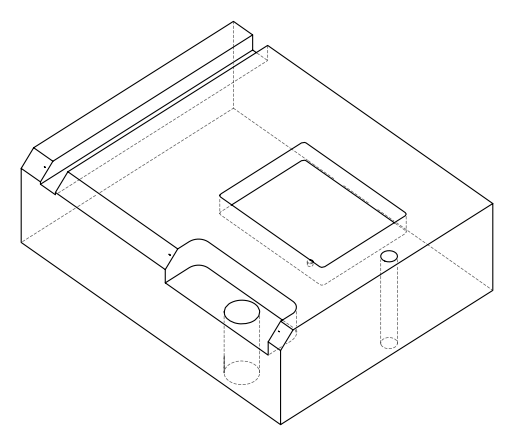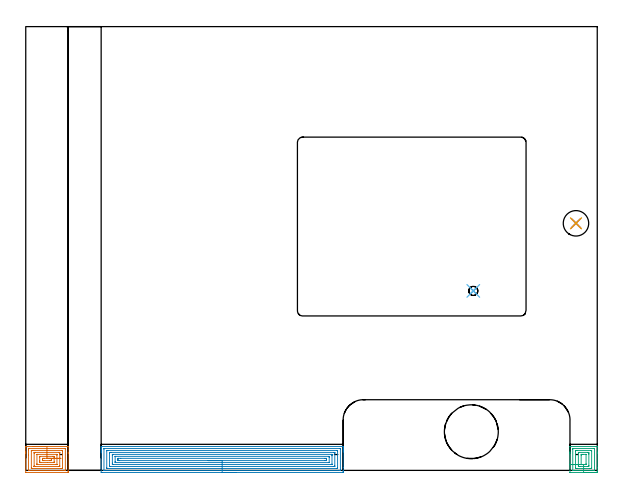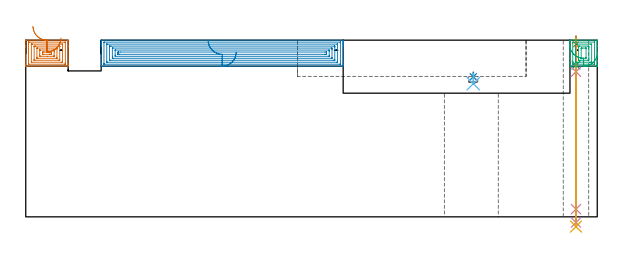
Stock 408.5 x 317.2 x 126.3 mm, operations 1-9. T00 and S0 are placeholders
(PLAN: 13 operations, 9 tool changes, 228.4 min)
(1 SPOT_DRILL | STEP1HOLE | NXT0321_9005460120000 | 0.05 min | 183 mm3)
(2 SPOT_DRILL_1 | STEP1POCKET | NXT0321_9005460120000 | 0.03 min | 2795 mm3)
(3 DRILL_BLIND_HOLE_INTO_CENTER | STEP1HOLE | UGT0301_229 | 0.08 min | 1533 mm3)
(4 GUN_DRILL_THROUGH_HOLE | STEP1HOLE | UGT0307_008 | 0.63 min | 10474 mm3)
(5 DRILL_TO_ENLARGE_THROUGH_HOLE | STEP1HOLE | UGT0301_251 | 0.54 min | 20613 mm3)
(6 DRILL_BLIND_HOLE_INTO_CENTER_1 | STEP1POCKET | NXT0301_036 | 0.04 min | 159 mm3)
(7 AREA_MILL | FG_CHAMFER_SURFACE | UGT0205_001 | 2 min | 6578 mm3)
(8 AREA_MILL_1 | FG_CHAMFER_SURFACE_1 | UGT0205_001 | 9.99 min | 32603 mm3)
(9 AREA_MILL_2 | FG_CHAMFER_SURFACE_2 | UGT0205_001 | 1.35 min | 4711 mm3)
(10 MILL_RECTANGULAR_POCKET | POCKET_RECTANGULAR_STRAIGHT | NXT0201_008 | Follow Part, ap 1.5, ae 75% | 169.49 min | 537827 mm3)
(11 MILL_SLOT | SLOT_PARTIAL_RECTANGULAR | NXT0201_012 | Follow Part, ap 4, ae 75% | 31.99 min | 304165 mm3)
(12 MILL_RECTANGULAR_SLOT | SLOT_RECTANGULAR | UGT0201_094 | Follow Part, ap 5, ae 75% | 7.26 min | 162036 mm3)
(13 MILL_THROUGH_HOLE_FROM_SOLID_MATERIAL | STEP1HOLE_1 | UGT0201_018 | Circular | 4.96 min | 102929 mm3)
(TOOL NXT0321_9005460120000 | NC Spot Drill, 142deg, 12mm, Carbide, Uncoated | D12 PA142 FL30 Z2)
(TOOL UGT0301_229 | Twist Drill 11.9 mm | D11.9 PA118 FL100 Z2)
(TOOL UGT0307_008 | Gun Drill 11 mm | D11 PA130 FL24 Z1)
(TOOL UGT0301_251 | Twist Drill 18.2 mm | D18.2 PA118 FL135 Z2)
(TOOL NXT0301_036 | Carbide Drill 6.5mm [860.1-0650-033A1-MM 2214] | D6.5 PA140 FL53 Z2)
(TOOL UGT0205_001 | Chamfer Mill 20 x 3 x 45 deg. | D20 FL50 Z2)
(TOOL NXT0201_008 | ENDMILL 6mm [2P460-0600-NA 1630] | D6 FL26 Z6)
(TOOL NXT0201_012 | ENDMILL 16mm [2P460-1600-NA 1630] | D16 FL38 Z6)
(TOOL UGT0201_094 | End mill 20 mm | D20 FL38 Z4)
(TOOL UGT0201_018 | End mill 30 mm | D30 FL50 Z4)
(OP 1 SPOT_DRILL)
G17 G21 G94 G90
T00 M6
G54
G17 G0 G90 X393.3 Y176.6 S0 M3
G43 Z136.3 H0
G94 G81 G98 Z123.3 F250. R129.3
G80
M5
M2
(OP 2 SPOT_DRILL_1)
G17 G21 G94 G90
T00 M6
G54
G17 G0 G90 X319.9 Y128.3 S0 M3
G43 Z136.3 H0
G94 G81 G98 Z100.12 F250. R103.4
G80
M5
M2
(OP 3 DRILL_BLIND_HOLE_INTO_CENTER)
G17 G21 G94 G90
T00 M6
G54
G17 G0 G90 X393.3 Y176.6 S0 M3
G43 Z136.3 H0
G94 G81 G98 Z108.45 F250. R128.3
G80
M5
M2
(OP 4 GUN_DRILL_THROUGH_HOLE)
G17 G21 G94 G90
T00 M6
G54
G17 G0 G90 X393.3 Y176.6 M8
G43 Z136.3 H0
Z123.357
S716 M3
G94 G1 Z103.69 F125. M26
G4 X.084
Z5.5 F250.
G4 X.084
Z-4.065 F125.
G4 X.084
M5
M9
G0 Z123.357
Z136.3
M2
(OP 5 DRILL_TO_ENLARGE_THROUGH_HOLE)
G17 G21 G94 G90
T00 M6
G54
G17 G0 G90 X393.3 Y176.6 S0 M3
G43 Z136.3 H0
G94 G73 G98 Z-6.968 F250. Q16.658 R128.3
G80
M5
M2
(OP 6 DRILL_BLIND_HOLE_INTO_CENTER_1)
G17 G21 G94 G90
T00 M6
G54
G17 G0 G90 X319.9 Y128.3 S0 M3
G43 Z136.3 H1
G94 G81 G98 Z95.2 F250. R102.4
G80
M5
M2
(OP 7 AREA_MILL)
G17 G21 G94 G90
T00 M6
G54
G17 G0 G90 X5.15 Y17.1 S1061 M3
G43 Z136.3 H0
G94 G1 X5.188 Z135.428 F250.
X5.302 Z134.563
X5.491 Z133.712
X5.753 Z132.88
X6.087 Z132.074
X6.49 Z131.3
X6.958 Z130.564
X7.49 Z129.872
X8.079 Z129.229
X8.722 Z128.639
X9.414 Z128.108
X10.15 Z127.64
X10.924 Z127.237
X11.73 Z126.903
X12.562 Z126.641
X13.414 Z126.452
X14.278 Z126.338
X15.15 Z126.3
X30.221
X30.29 Y17.095 Z126.292
X30.3 Y16.932 Z126.13
Y12.94 Z122.138
Y12.214 Z121.408
Y-0.509 Z108.687
X30.296 Y-1.029 Z108.167
X30.292 Y-1.491 Z107.705
X30.244 Y-1.494 Z107.703
X29.778 Y-1.5 Z107.7
X0.522
X0.104 Y-1.495 Z107.702
X0.01 Y-1.491 Z107.705
X0. Y-1.391 Z107.805
Y12.214 Z121.408
Y12.94 Z122.138
Y13.097 Z122.295
X0.001 Y16.934 Z126.132
X0.01 Y17.095 Z126.292
X0.079 Y17.1 Z126.3
X15.15
Y15.686 Z124.886
X28.066 Y15.685 Z124.885
X28.211 Y15.681 Z124.881
X28.277 Y15.679 Z124.879
X28.29 Y15.646 Z124.846
X28.293 Y15.598 Z124.798
X28.299 Y15.453 Z124.653
X28.3 Y0.737 Z109.937
X28.299 Y0.444 Z109.644
X28.295 Y0.149 Z109.349
X28.29 Y-0.047 Z109.153
X28.28 Y-0.08 Z109.12
X28.262 Y-0.082 Z109.118
X28.211 Y-0.083 Z109.117
X28.005 Y-0.086 Z109.114
X27.944
X2.234 Y-0.085 Z109.115
X2.089 Y-0.081 Z109.119
X2.023 Y-0.079 Z109.121
X2.01 Y-0.046 Z109.154
X2.007 Y0.002 Z109.202
X2.001 Y0.147 Z109.347
X2. Y10.963 Z120.163
Y14.274 Z123.474
Y15.157 Z124.357
X2.002 Y15.451 Z124.651
X2.007 Y15.647 Z124.847
X2.01 Y15.678 Z124.878
X2.015 Y15.68 Z124.88
X2.038 Y15.683 Z124.883
X2.089 Y15.685 Z124.885
X2.295 Y15.686 Z124.886
X2.356
X15.15
Y14.271 Z123.471
X25.939
X26.232 Y14.269 Z123.469
X26.272 Y14.267 Z123.467
X26.289 Y14.265 Z123.465
X26.293 Y14.184 Z123.384
X26.298 Y14.048 Z123.248
X26.3 Y13.98 Z123.18
Y13.912 Z123.112
Y1.552 Z110.752
X26.297 Y1.484 Z110.684
X26.29 Y1.349 Z110.549
X26.28 Y1.334 Z110.534
X26.267 Y1.332 Z110.532
X26.232 Y1.331 Z110.531
X25.637 Y1.329 Z110.529
X25.345 Y1.328 Z110.528
X4.361 Y1.329 Z110.529
X4.069 Y1.331 Z110.531
X4.028 Y1.333 Z110.533
X4.011 Y1.334 Z110.534
X4.007 Y1.415 Z110.615
X4.002 Y1.552 Z110.752
X4. Y1.62 Z110.82
Y1.688 Z110.888
Y14.048 Z123.248
X4.003 Y14.116 Z123.316
X4.01 Y14.251 Z123.451
X4.02 Y14.265 Z123.465
X4.033 Y14.267 Z123.467
X4.069 Y14.269 Z123.469
X4.663 Y14.271 Z123.471
X4.955
X15.15
Y12.857 Z122.057
X23.813
X24.258 Y12.855 Z122.055
X24.283 Y12.853 Z122.053
X24.29 Y12.851 Z122.051
X24.293 Y12.839 Z122.039
X24.297 Y12.773 Z121.973
X24.299 Y12.64 Z121.84
X24.3 Y12.372 Z121.572
Y3.386 Z112.586
X24.297 Y3.023 Z112.223
X24.293 Y2.842 Z112.042
X24.29 Y2.757 Z111.957
X24.211 Y2.749 Z111.949
X23.572 Y2.744 Z111.944
X23.331 Y2.743 Z111.943
X6.487
X6.042 Y2.745 Z111.945
X6.017 Y2.747 Z111.947
X6.01 Y2.749 Z111.949
X6.007 Y2.76 Z111.96
X6.003 Y2.827 Z112.027
X6.001 Y2.96 Z112.16
X6. Y3.228 Z112.428
Y12.214 Z121.414
X6.003 Y12.577 Z121.777
X6.007 Y12.758 Z121.958
X6.01 Y12.843 Z122.043
X6.089 Y12.851 Z122.051
X6.728 Y12.856 Z122.056
X6.97 Y12.857 Z122.057
X15.15
Y11.443 Z120.643
X21.911 Y11.442 Z120.642
X22.135 Y11.439 Z120.639
X22.277 Y11.436 Z120.636
X22.29 Y11.402 Z120.602
X22.293 Y11.331 Z120.531
X22.299 Y10.833 Z120.033
Y4.268 Z113.468
X22.298 Y4.206 Z113.406
X22.294 Y4.176 Z113.376
X22.292 Y4.166 Z113.366
X22.247 Y4.163 Z113.363
X22.023 Y4.158 Z113.358
X21.911 Y4.157 Z113.357
X21.799
X8.389 Y4.158 Z113.358
X8.165 Y4.161 Z113.361
X8.023 Y4.164 Z113.364
X8.01 Y4.198 Z113.398
X8.007 Y4.268 Z113.468
X8.001 Y4.767 Z113.967
Y11.331 Z120.531
X8.002 Y11.394 Z120.594
X8.006 Y11.424 Z120.624
X8.008 Y11.434 Z120.634
X8.054 Y11.436 Z120.636
X8.277 Y11.442 Z120.642
X8.389 Y11.443 Z120.643
X8.501
X15.15
Y10.029 Z119.229
X19.562 Y10.028 Z119.228
X20.026 Y10.024 Z119.224
X20.18 Y10.022 Z119.222
X20.29 Y10.014 Z119.214
X20.294 Y9.839 Z119.039
X20.298 Y9.566 Z118.766
X20.3 Y9.293 Z118.493
Y8.683 Z117.883
Y6.034 Z115.234
Y5.761 Z114.961
X20.298 Y5.67 Z114.87
X20.294 Y5.598 Z114.798
X20.29 Y5.579 Z114.779
X20.285 Y5.577 Z114.777
X20.258 Y5.574 Z114.774
X20.026 Y5.572 Z114.772
X15.593 Y5.571 Z114.771
X10.738 Y5.572 Z114.772
X10.274 Y5.576 Z114.776
X10.12 Y5.578 Z114.778
X10.01 Y5.586 Z114.786
X10.006 Y5.761 Z114.961
X10.002 Y6.034 Z115.234
X10. Y6.307 Z115.507
Y6.917 Z116.117
Y9.566 Z118.766
Y9.838 Z119.038
X10.002 Y9.93 Z119.13
X10.006 Y10.002 Z119.202
X10.01 Y10.021 Z119.221
X10.015 Y10.023 Z119.223
X10.042 Y10.026 Z119.226
X10.274 Y10.028 Z119.228
X15.15 Y10.029 Z119.229
Y8.615 Z117.815
X17.435 Y8.614 Z117.814
X18.253 Y8.608 Z117.808
X18.297 Y7.8 Z117.
X18.298 Y7.755 Z116.955
X18.253 Y6.992 Z116.192
X18.18 Y6.99 Z116.19
X17.366 Y6.985 Z116.185
X17.298
X12.865 Y6.986 Z116.186
X12.047 Y6.992 Z116.192
X12.003 Y7.8 Z117.
X12.002 Y7.845 Z117.045
X12.047 Y8.608 Z117.808
X12.12 Y8.61 Z117.81
X12.934 Y8.614 Z117.814
X13.002 Y8.615 Z117.815
X15.15
X16.022 Z117.853
X16.887 Z117.967
X17.738 Z118.155
X18.57 Z118.418
X19.376 Z118.752
X20.15 Z119.154
X20.886 Z119.623
X21.578 Z120.154
X22.221 Z120.744
X22.81 Z121.387
X23.342 Z122.079
X23.81 Z122.815
X24.213 Z123.589
X24.547 Z124.395
X24.809 Z125.227
X24.998 Z126.078
X25.112 Z126.943
X25.15 Z127.815
G0 Z136.3
M5
M2
(OP 8 AREA_MILL_1)
G17 G21 G94 G90
T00 M6
G54
G17 G0 G90 X150.4 Y-1.5 S1061 M3
G43 Z136.3 H0
Z117.7
G94 G1 X150.362 Z116.828 F250.
X150.248 Z115.964
X150.059 Z115.112
X149.797 Z114.28
X149.463 Z113.474
X149.06 Z112.7
X148.592 Z111.964
X148.06 Z111.272
X147.471 Z110.629
X146.828 Z110.04
X146.136 Z109.508
X145.4 Z109.04
X144.626 Z108.637
X143.82 Z108.303
X142.988 Z108.041
X142.136 Z107.852
X141.272 Z107.738
X140.4 Z107.7
X54.477
X54.057 Y-1.495 Z107.702
X53.91 Y-1.491 Z107.706
X53.9 Y-1.34 Z107.857
Y12.525 Z121.72
Y13.097 Z122.291
Y13.719 Z122.917
Y13.98 Z123.177
Y14.602 Z123.799
Y14.863 Z124.059
Y15.384 Z124.584
Y16.107 Z125.306
Y16.629 Z125.827
X53.901 Y16.823 Z126.022
X53.91 Y17.094 Z126.293
X54.031 Y17.1 Z126.3
X226.769
X226.89 Y17.094 Z126.292
X226.9 Y16.822 Z126.02
Y16.107 Z125.306
Y15.384 Z124.583
Y14.863 Z124.059
Y14.602 Z123.799
Y13.98 Z123.177
Y13.719 Z122.917
Y13.097 Z122.291
Y2.139 Z111.336
Y-0.146 Z109.051
Y-0.457 Z108.74
X226.896 Y-1.029 Z108.168
X226.891 Y-1.491 Z107.706
X226.793 Y-1.494 Z107.703
X226.323 Y-1.5 Z107.7
X140.4
Y-0.086 Z109.114
X56.039 Y-0.085 Z109.115
X55.96 Y-0.084 Z109.116
X55.922 Y-0.081 Z109.119
X55.91 Y-0.079 Z109.121
X55.908 Y-0.068 Z109.132
X55.903 Y0.016 Z109.216
X55.9 Y0.208 Z109.408
X55.901 Y15.216 Z124.416
X55.907 Y15.572 Z124.772
X55.91 Y15.668 Z124.868
X55.948 Y15.679 Z124.879
X56.318 Y15.685 Z124.885
X224.761
X224.84 Y15.684 Z124.884
X224.878 Y15.681 Z124.881
X224.89 Y15.679 Z124.879
X224.892 Y15.668 Z124.868
X224.897 Y15.584 Z124.784
X224.9 Y15.392 Z124.592
X224.899 Y0.384 Z109.584
X224.893 Y0.028 Z109.228
X224.89 Y-0.068 Z109.132
X224.852 Y-0.079 Z109.121
X224.482 Y-0.086 Z109.114
X140.4
Y1.328 Z110.528
X58.332 Y1.329 Z110.529
X58.038 Y1.33 Z110.53
X57.941 Y1.333 Z110.533
X57.914 Y1.335 Z110.535
X57.908 Y1.392 Z110.592
X57.903 Y1.483 Z110.683
X57.901 Y1.62 Z110.82
X57.9 Y1.757 Z110.957
X57.901 Y13.98 Z123.18
X57.902 Y14.115 Z123.315
X57.91 Y14.253 Z123.453
X57.917 Y14.265 Z123.465
X57.929 Y14.268 Z123.468
X57.965 Y14.27 Z123.47
X58.038 Y14.271 Z123.471
X58.635
X222.468
X222.762 Y14.269 Z123.469
X222.859 Y14.267 Z123.467
X222.886 Y14.265 Z123.465
X222.892 Y14.208 Z123.408
X222.897 Y14.117 Z123.317
X222.899 Y13.98 Z123.18
X222.9 Y13.843 Z123.043
X222.899 Y1.62 Z110.82
X222.898 Y1.484 Z110.684
X222.89 Y1.347 Z110.547
X222.883 Y1.334 Z110.534
X222.871 Y1.332 Z110.532
X222.835 Y1.33 Z110.53
X222.762 Y1.329 Z110.529
X222.165 Y1.328 Z110.528
X140.4
Y2.743 Z111.943
X60.467
X59.987 Y2.747 Z111.947
X59.936 Y2.75 Z111.95
X59.91 Y2.753 Z111.953
X59.908 Y2.791 Z111.991
X59.904 Y2.962 Z112.162
X59.9 Y3.305 Z112.505
X59.901 Y12.214 Z121.414
X59.906 Y12.616 Z121.816
X59.91 Y12.815 Z122.015
X59.92 Y12.851 Z122.051
X59.969 Y12.853 Z122.053
X60.063 Y12.855 Z122.055
X60.709 Y12.857 Z122.057
X60.951
X220.333
X220.813 Y12.853 Z122.053
X220.864 Y12.85 Z122.05
X220.89 Y12.847 Z122.047
X220.892 Y12.809 Z122.009
X220.896 Y12.638 Z121.838
X220.9 Y12.295 Z121.495
Y12.214 Z121.414
X220.899 Y3.386 Z112.586
X220.894 Y2.984 Z112.184
X220.89 Y2.784 Z111.984
X220.88 Y2.749 Z111.949
X220.831 Y2.747 Z111.947
X220.737 Y2.745 Z111.945
X220.091 Y2.743 Z111.943
X219.849
X140.4
Y4.157 Z113.357
X62.378
X62.153 Y4.159 Z113.359
X62.003 Y4.163 Z113.363
X61.909 Y4.167 Z113.367
X61.907 Y4.186 Z113.386
X61.904 Y4.268 Z113.468
X61.9 Y4.854 Z114.054
Y5.151 Z114.351
Y11.034 Z120.234
X61.903 Y11.331 Z120.531
X61.906 Y11.404 Z120.604
X61.909 Y11.434 Z120.634
X62.04 Y11.438 Z120.638
X62.265 Y11.442 Z120.642
X62.378 Y11.443 Z120.643
X218.422
X218.647 Y11.441 Z120.641
X218.797 Y11.437 Z120.637
X218.891 Y11.433 Z120.633
X218.893 Y11.414 Z120.614
X218.896 Y11.331 Z120.531
X218.9 Y10.746 Z119.946
Y10.449 Z119.649
Y4.566 Z113.766
X218.897 Y4.268 Z113.468
X218.894 Y4.196 Z113.396
X218.891 Y4.166 Z113.366
X218.76 Y4.162 Z113.362
X218.535 Y4.158 Z113.358
X218.422 Y4.157 Z113.357
X140.4
Y5.571 Z114.771
X64.115 Y5.572 Z114.772
X63.991 Y5.574 Z114.774
X63.917 Y5.578 Z114.778
X63.91 Y5.667 Z114.867
X63.903 Y6.034 Z115.234
X63.9 Y6.402 Z115.602
X63.901 Y9.933 Z119.133
X63.904 Y9.986 Z119.186
X63.91 Y10.015 Z119.215
X63.924 Y10.022 Z119.222
X64.038 Y10.026 Z119.226
X64.271 Y10.028 Z119.228
X216.685
X216.809 Y10.025 Z119.225
X216.883 Y10.022 Z119.222
X216.89 Y9.933 Z119.133
X216.897 Y9.566 Z118.766
X216.9 Y9.198 Z118.398
X216.899 Y5.667 Z114.867
X216.896 Y5.614 Z114.814
X216.89 Y5.585 Z114.785
X216.876 Y5.578 Z114.778
X216.762 Y5.574 Z114.774
X216.529 Y5.572 Z114.772
X140.4 Y5.571 Z114.771
Y6.985 Z116.185
X66.873
X66.052 Y6.991 Z116.191
X65.976 Y6.992 Z116.192
X65.91 Y7.025 Z116.225
X65.904 Y7.063 Z116.263
X65.9 Y7.8 Z117.
Y7.95 Z117.15
X65.91 Y8.598 Z117.798
X65.951 Y8.608 Z117.808
X66.052 Y8.612 Z117.812
X66.122 Y8.613 Z117.813
X67.901 Y8.615 Z117.815
X213.927 Y8.614 Z117.814
X214.748 Y8.609 Z117.809
X214.824 Y8.608 Z117.808
X214.89 Y8.575 Z117.775
X214.896 Y8.537 Z117.737
X214.9 Y7.8 Z117.
Y7.65 Z116.85
X214.89 Y7.002 Z116.202
X214.849 Y6.992 Z116.192
X214.748 Y6.988 Z116.188
X214.678 Y6.986 Z116.186
X213.858 Y6.985 Z116.185
X140.4
X139.528 Z116.223
X138.664 Z116.337
X137.812 Z116.526
X136.98 Z116.788
X136.174 Z117.122
X135.4 Z117.525
X134.664 Z117.994
X133.972 Z118.525
X133.329 Z119.114
X132.74 Z119.757
X132.208 Z120.45
X131.74 Z121.185
X131.337 Z121.959
X131.003 Z122.765
X130.741 Z123.597
X130.552 Z124.449
X130.438 Z125.314
X130.4 Z126.185
G0 Z136.3
M5
M2
(OP 9 AREA_MILL_2)
G17 G21 G94 G90
T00 M6
G54
G17 G0 G90 X408.75 Y-1.5 S1061 M3
G43 Z136.3 H0
Z117.7
G94 G1 X408.712 Z116.828 F250.
X408.598 Z115.963
X408.409 Z115.112
X408.147 Z114.28
X407.813 Z113.474
X407.41 Z112.7
X406.942 Z111.964
X406.41 Z111.272
X405.821 Z110.629
X405.178 Z110.039
X404.486 Z109.508
X403.75 Z109.04
X402.976 Z108.637
X402.17 Z108.303
X401.338 Z108.041
X400.486 Z107.852
X399.622 Z107.738
X398.75 Z107.7
X389.476
X389.058 Y-1.493 Z107.703
X389.01 Y-1.491 Z107.705
X389. Y-1.436 Z107.76
Y11.738 Z120.932
Y12.214 Z121.407
Y13.028 Z122.227
Y13.097 Z122.296
X389.001 Y17.029 Z126.228
X389.01 Y17.095 Z126.294
X389.035 Y17.1 Z126.3
X408.465
X408.49 Y17.095 Z126.294
X408.5 Y17.026 Z126.225
Y13.028 Z122.227
Y12.214 Z121.407
Y1.806 Z111.002
Y-0.622 Z108.574
X408.498 Y-1.029 Z108.167
X408.493 Y-1.491 Z107.705
X408.489 Y-1.494 Z107.702
X408.024 Y-1.5 Z107.7
X398.75
Y-0.086 Z109.114
X391.182
X391.049 Y-0.084 Z109.116
X391.018 Y-0.081 Z109.119
X391.01 Y-0.079 Z109.121
X391.006 Y-0.071 Z109.129
X391.002 Y-0.042 Z109.158
X391. Y-0.013 Z109.187
Y0.097 Z109.297
Y15.105 Z124.305
X391.002 Y15.348 Z124.548
X391.005 Y15.51 Z124.71
X391.01 Y15.638 Z124.838
X391.02 Y15.679 Z124.879
X391.303 Y15.686 Z124.886
X406.318
X406.45 Y15.684 Z124.884
X406.482 Y15.681 Z124.881
X406.49 Y15.679 Z124.879
X406.494 Y15.67 Z124.87
X406.498 Y15.642 Z124.842
X406.5 Y15.613 Z124.813
Y15.503 Z124.703
Y0.495 Z109.695
X406.498 Y0.252 Z109.452
X406.495 Y0.09 Z109.29
X406.49 Y-0.038 Z109.162
X406.48 Y-0.08 Z109.12
X406.197 Y-0.086 Z109.114
X398.75
Y1.328 Z110.528
X394.184
X393.892 Y1.329 Z110.529
X393.298 Y1.331 Z110.531
X393.009 Y1.335 Z110.535
X393. Y1.62 Z110.82
Y1.629 Z110.829
Y13.989 Z123.189
X393.009 Y14.264 Z123.464
X393.602 Y14.27 Z123.47
X393.892 Y14.271 Z123.471
X394.484 Y14.272 Z123.472
X403.608 Y14.271 Z123.471
X404.202 Y14.269 Z123.469
X404.491 Y14.264 Z123.464
X404.5 Y13.971 Z123.171
Y1.611 Z110.811
X404.491 Y1.335 Z110.535
X403.898 Y1.33 Z110.53
X403.608 Y1.329 Z110.529
X403.016 Y1.328 Z110.528
X398.75
Y2.743 Z111.943
X396.302
X395.659
X395.417 Y2.744 Z111.944
X395.017 Y2.75 Z111.95
X395.002 Y3.159 Z112.359
X395. Y4.269 Z113.469
X395.001 Y11.989 Z121.189
X395.005 Y12.214 Z121.414
X395.023 Y12.85 Z122.05
X395.659 Y12.856 Z122.056
X395.899 Y12.857 Z122.057
X401.841
X402.083 Y12.856 Z122.056
X402.483 Y12.85 Z122.05
X402.498 Y12.441 Z121.641
X402.499 Y12.214 Z121.414
X402.5 Y11.556 Z120.756
X402.499 Y3.611 Z112.811
X402.495 Y3.386 Z112.586
X402.478 Y2.75 Z111.95
X401.841 Y2.744 Z111.944
X401.601 Y2.743 Z111.943
X398.75
Y4.157 Z113.357
X397.425
X397.313
X397.09 Y4.16 Z113.36
X397.028 Y4.163 Z113.363
X397.008 Y4.166 Z113.366
X397.006 Y4.172 Z113.372
X397.002 Y4.208 Z113.408
X397.001 Y4.269 Z113.469
Y10.872 Z120.072
X397.008 Y11.331 Z120.531
X397.01 Y11.431 Z120.631
X397.202 Y11.439 Z120.639
X397.315 Y11.442 Z120.642
X397.425 Y11.443 Z120.643
X398.197
X400.075
X400.186
X400.41 Y11.44 Z120.64
X400.472 Y11.437 Z120.637
X400.492 Y11.434 Z120.634
X400.494 Y11.428 Z120.628
X400.498 Y11.392 Z120.592
X400.499 Y11.331 Z120.531
Y4.728 Z113.928
X400.492 Y4.269 Z113.469
X400.49 Y4.169 Z113.369
X400.298 Y4.161 Z113.361
X400.185 Y4.158 Z113.358
X398.75 Y4.157 Z113.357
X397.878 Z113.395
X397.014 Z113.509
X396.162 Z113.698
X395.33 Z113.96
X394.524 Z114.294
X393.75 Z114.697
X393.014 Z115.166
X392.322 Z115.697
X391.679 Z116.286
X391.09 Z116.929
X390.559 Z117.621
X390.09 Z118.357
X389.687 Z119.131
X389.353 Z119.937
X389.091 Z120.769
X388.902 Z121.621
X388.788 Z122.486
X388.75 Z123.357
G0 Z136.3
M5
M2
